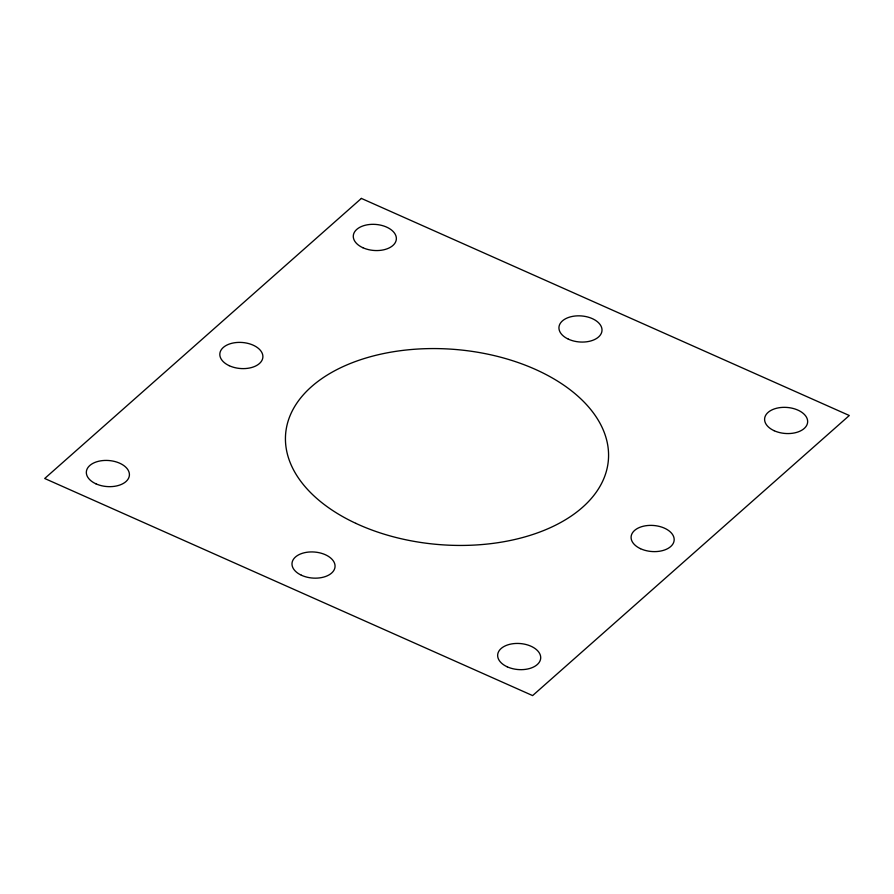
<?xml version="1.0" encoding="UTF-8"?>
<svg xmlns="http://www.w3.org/2000/svg" width="894" height="894" viewBox="0 0 894 894"><rect width="100%" height="100%" fill="white"/><g stroke="black" fill="none" stroke-linecap="round" stroke-linejoin="round"><path stroke-width="1.34" d="M361.377 198.412L44.7 478.491L532.623 695.588L849.3 415.509L361.377 198.412M362.863 247.716A21.59 13.052 4.6 0 0 396.321 239.402A21.59 13.052 4.6 0 0 365.288 225.232A21.59 13.052 4.6 0 0 362.863 247.716M95.915 483.81A21.59 13.052 4.6 0 0 129.373 475.496A21.59 13.052 4.6 0 0 98.34 461.326A21.59 13.052 4.6 0 0 95.915 483.81M774.159 430.718A21.59 13.052 4.6 0 0 807.617 422.404A21.59 13.052 4.6 0 0 776.595 408.245A21.59 13.052 4.6 0 0 774.159 430.718M507.211 666.812A21.59 13.052 4.6 0 0 540.669 658.498A21.59 13.052 4.6 0 0 509.647 644.339A21.59 13.052 4.6 0 0 507.211 666.812M229.199 365.68A21.59 13.052 4.6 0 0 262.836 357.589A21.59 13.052 4.6 0 0 232.027 343.24A21.59 13.052 4.6 0 0 229.199 365.68M640.484 548.681A21.59 13.052 4.6 0 0 674.121 540.579A21.59 13.052 4.6 0 0 643.311 526.231A21.59 13.052 4.6 0 0 640.484 548.681M568.316 339.128A21.59 13.052 4.6 0 0 601.953 331.037A21.59 13.052 4.6 0 0 571.143 316.688A21.59 13.052 4.6 0 0 568.316 339.128M301.367 575.222A21.59 13.052 4.6 0 0 335.004 567.131A21.59 13.052 4.6 0 0 304.195 552.783A21.59 13.052 4.6 0 0 301.367 575.222M355.834 523.348A161.903 97.893 4.6 0 0 608.11 462.645A161.903 97.893 4.6 0 0 377.056 355.019A161.903 97.893 4.6 0 0 355.834 523.348"/></g></svg>
